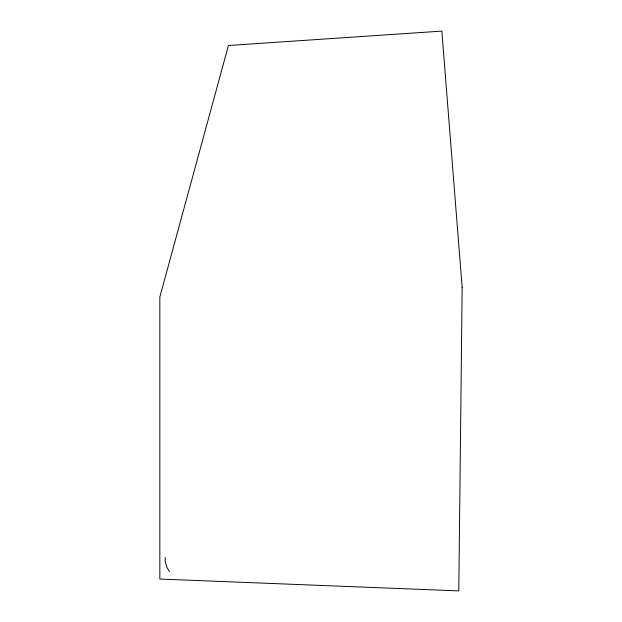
<?xml version="1.0" encoding="UTF-8"?>
<svg xmlns="http://www.w3.org/2000/svg" width="622" height="622" viewBox="0 0 622 622"><rect width="100%" height="100%" fill="white"/><g stroke="black" fill="none" stroke-linecap="round" stroke-linejoin="round"><path stroke-width="0.93" d="M165.296 557.514L165.18 561.51L166.774 567.031L169.441 571.626M462.169 287.714L458.787 590.9L159.831 579.043L159.831 297.028L228.429 45.499L441.845 31.1L462.169 287.714"/></g></svg>
